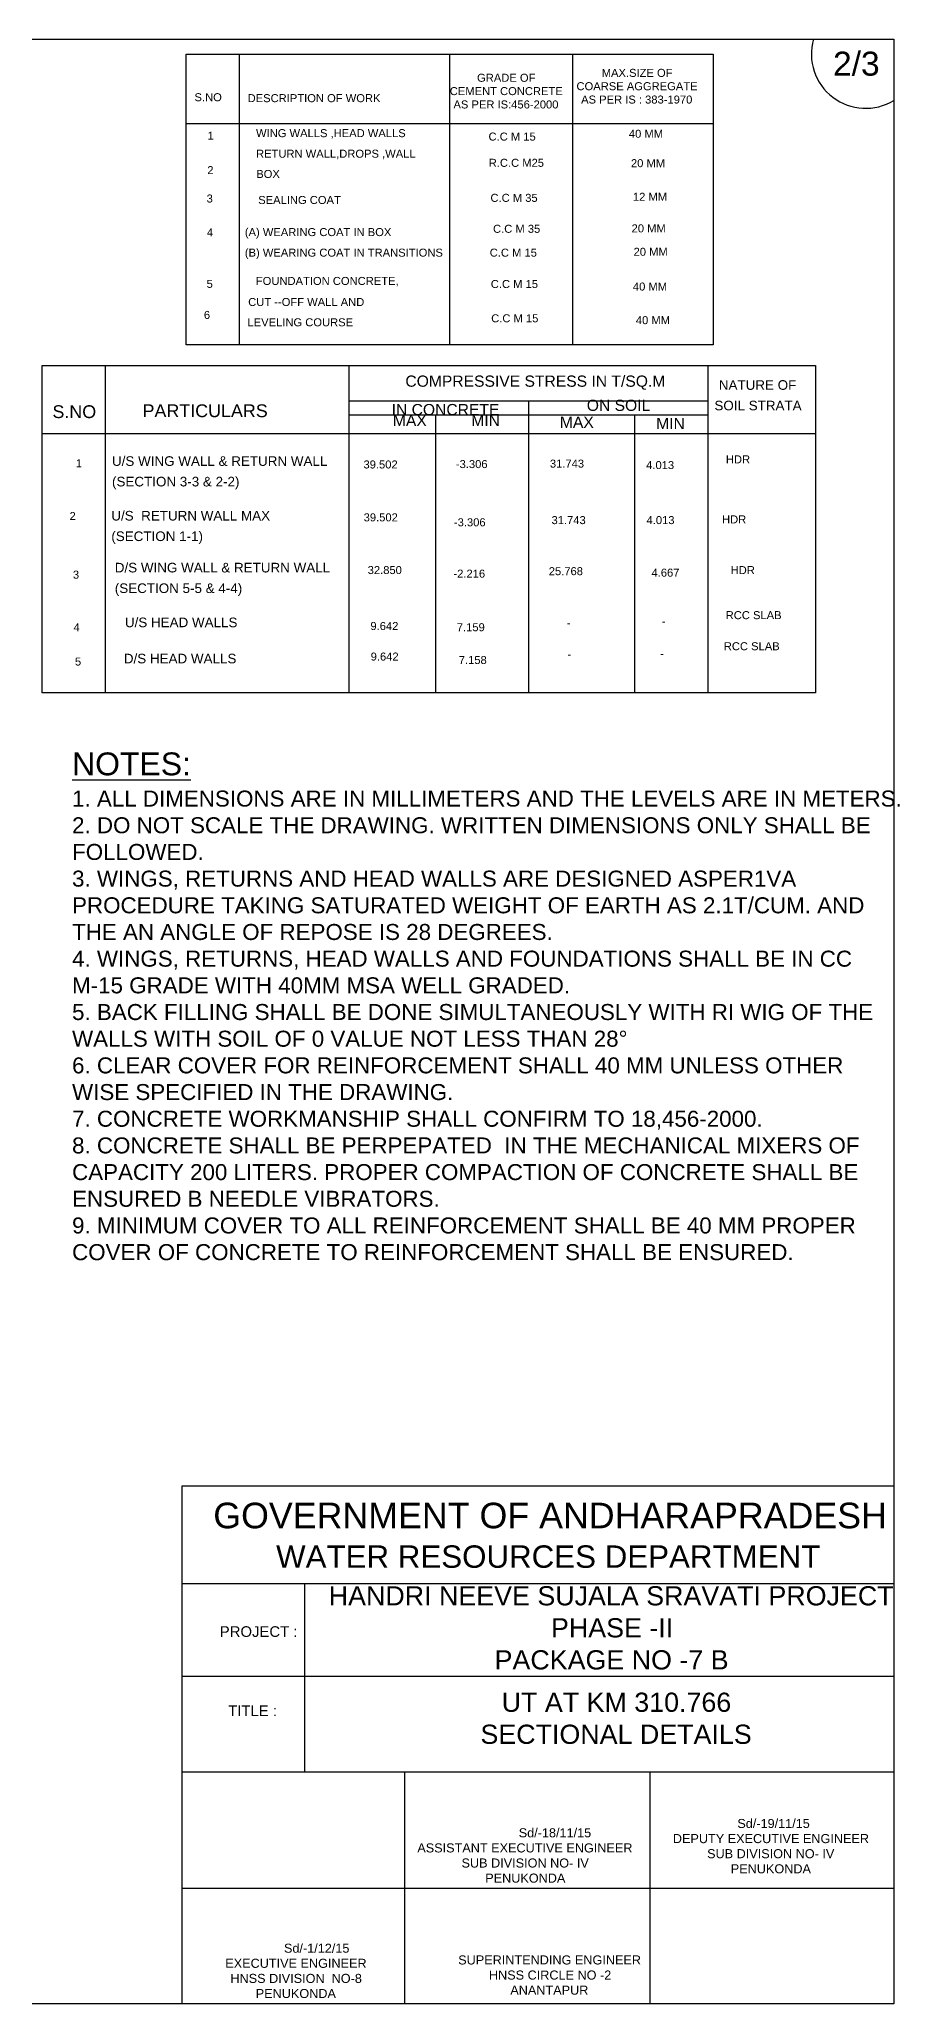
# Model space of a CAD drawing. Header units: feet. Extents: x -53248275 to -53240388, y 22140655 to 22146791.
# Drawn here: x -53243076 to -53240388, y 22140655 to 22146791 of the extents above; entities that cross this region are included whole.
import ezdxf

# ---------------------------------------------------------------- set-up
doc = ezdxf.new("R2010")
doc.units = ezdxf.units.FT
doc.header["$MEASUREMENT"] = 0
doc.layers.add('DIMENSION', color=7, linetype='Continuous')
doc.layers.add('DIMENSION @ 1', color=7, linetype='Continuous')
doc.styles.add('Annotative', font='arial.ttf', dxfattribs={"height": 25})
doc.styles.get("Standard").update_dxf_attribs({"font": 'arial.ttf', "height": 40})

msp = doc.modelspace()

# ---------------------------------------------------------------- linework, layer by layer
at = {"layer": 'DIMENSION', "color": 0}
for points in [[(-53240406.1, 22140654.6), (-53248275.4, 22140654.6), (-53248275.4, 22146791.4), (-53240406.1, 22146791.4)], [(-53242617.4, 22146745.3), (-53240970.4, 22146745.3), (-53240970.4, 22145836.8), (-53242617.4, 22145836.8)], [(-53243067.4, 22145772.8), (-53240650.8, 22145772.8), (-53240650.8, 22144750), (-53243067.4, 22144750)], [(-53242630, 22142272.2), (-53240406.1, 22142272.2), (-53240406.1, 22140654.6), (-53242630, 22140654.6)]]:
    msp.add_lwpolyline(points, close=True, dxfattribs=at)
for points in [[(-53242451.1, 22146745.3), (-53242451.1, 22145836.8)], [(-53241793.9, 22146745.3), (-53241793.9, 22145836.8)], [(-53241410.3, 22146745.3), (-53241410.3, 22145836.8)], [(-53242617.4, 22146528), (-53240970.4, 22146528)], [(-53242870.8, 22145772.8), (-53242870.8, 22144750)], [(-53242108.9, 22145772.8), (-53242108.9, 22144750)], [(-53240986.7, 22145772.8), (-53240986.7, 22144750)], [(-53242108.9, 22145662.2), (-53240986.7, 22145662.2)], [(-53240986.7, 22145617.1), (-53242108.9, 22145617.1)], [(-53241838.2, 22145617.1), (-53241838.2, 22144750)], [(-53241547.8, 22145662.2), (-53241547.8, 22144750)], [(-53241215.3, 22144750), (-53241215.3, 22145617.1)], [(-53243067.4, 22145560.1), (-53240650.8, 22145560.1)], [(-53242630, 22141967.8), (-53240406.1, 22141967.8)], [(-53242247.5, 22141967.8), (-53242247.5, 22141378.7)], [(-53242630, 22141677.8), (-53240406.1, 22141677.8)], [(-53242630, 22141378.7), (-53240406.1, 22141378.7)], [(-53241935.1, 22141378.7), (-53241935.1, 22140654.6)], [(-53241168.9, 22141378.7), (-53241168.9, 22140654.6)], [(-53242630, 22141016), (-53240406.1, 22141016)]]:
    msp.add_lwpolyline(points, dxfattribs=at)
msp.add_arc((-53240494.1, 22146745.4), 169.6, 164.24222, 301.2861, dxfattribs=at)

# ---------------------------------------------------------------- texts
for s, height, p in [('S.NO', 25, (-53242591.1, 22146597.9)), ('DESCRIPTION OF WORK', 25, (-53242425.2, 22146595)), ('1', 25, (-53242550.1, 22146478)), ('WING WALLS ,HEAD WALLS ', 25, (-53242398.9, 22146485.7)), ('RETURN WALL,DROPS ,WALL', 25, (-53242398.9, 22146421.5)), ('2', 25, (-53242551.2, 22146370.1)), ('BOX', 25, (-53242398.2, 22146358.2)), ('3', 25, (-53242553.3, 22146281.5)), ('SEALING COAT ', 25, (-53242392, 22146276.9)), ('4', 25, (-53242552.3, 22146175.8)), ('(A) WEARING COAT IN BOX ', 25, (-53242433.9, 22146176.6)), ('(B) WEARING COAT IN TRANSITIONS ', 25, (-53242433.9, 22146112.4)), ('FOUNDATION CONCRETE,', 25, (-53242399.5, 22146024)), ('5', 25, (-53242553.4, 22146014.9)), ('CUT --OFF WALL AND ', 25, (-53242423.4, 22145958.2)), ('6', 25, (-53242561.9, 22145917.8)), ('LEVELING COURSE ', 25, (-53242425.6, 22145894.8)), ('COMPRESSIVE STRESS IN T/SQ.M', 35, (-53241932.2, 22145706)), ('S.NO', 40, (-53243035, 22145608.1)), ('PARTICULARS ', 40, (-53242753.5, 22145611)), ('IN CONCRETE ', 35, (-53241975.2, 22145617.1)), ('MAX ', 35, (-53241971.3, 22145583)), ('MIN ', 35, (-53241726.4, 22145583)), ('ON SOIL ', 35, (-53241365.4, 22145630.5)), ('MAX ', 35, (-53241449.5, 22145577.6)), ('MIN ', 35, (-53241148.6, 22145573.6)), ('1', 25, (-53242962, 22145454.3)), ('U/S WING WALL & RETURN WALL', 30, (-53242848.9, 22145458.8)), ('(SECTION 3-3 & 2-2)', 30, (-53242848.9, 22145394.6)), ('2', 25, (-53242981.6, 22145289.6)), ('U/S  RETURN WALL MAX', 30, (-53242851, 22145288.1)), ('(SECTION 1-1)', 30, (-53242851, 22145223.9)), ('3', 25, (-53242971.1, 22145106.5)), ('D/S WING WALL & RETURN WALL', 30, (-53242840.2, 22145125.9)), ('(SECTION 5-5 & 4-4)', 30, (-53242840.2, 22145061.6)), ('4', 25, (-53242969, 22144942.3)), ('U/S HEAD WALLS ', 30, (-53242808.6, 22144954.8)), ('5', 25, (-53242964.7, 22144834.9)), ('D/S HEAD WALLS ', 30, (-53242811.9, 22144841.8)), ('PROJECT :', 33.3, (-53242512.2, 22141800.5)), ('TITLE :', 33.3, (-53242485.9, 22141553.1))]:
    msp.add_text(s, height=height, dxfattribs=at).set_placement(p)
at = {"layer": 'DIMENSION', "color": 0, "insert": (-53242973.7, 22144563.5), "char_height": 50, "width": 2576.089, "attachment_point": 1, "style": 'Annotative'}
msp.add_mtext('{\\H1.4286x;\\LNOTES:\\P}1. ALL DIMENSIONS ARE IN MILLIMETERS AND THE LEVELS ARE IN METERS.\\P2. DO NOT SCALE THE DRAWING. WRITTEN DIMENSIONS ONLY SHALL BE FOLLOWED. \\P3. WINGS, RETURNS AND HEAD WALLS ARE DESIGNED ASPER1VA PROCEDURE TAKING SATURATED WEIGHT OF EARTH AS 2.1T/CUM. AND THE AN ANGLE OF REPOSE IS 28 DEGREES. \\P4. WINGS, RETURNS, HEAD WALLS AND FOUNDATIONS SHALL BE IN CC M-15 GRADE WITH 40MM MSA WELL GRADED. \\P5. BACK FILLING SHALL BE DONE SIMULTANEOUSLY WITH RI WIG OF THE WALLS WITH SOIL OF 0 VALUE NOT LESS THAN 28°\\P6. CLEAR COVER FOR REINFORCEMENT SHALL 40 MM UNLESS OTHER WISE SPECIFIED IN THE DRAWING.\\P7. CONCRETE WORKMANSHIP SHALL CONFIRM TO 18,456-2000.\\P8. CONCRETE SHALL BE PERPEPATED  IN THE MECHANICAL MIXERS OF CAPACITY 200 LITERS. PROPER COMPACTION OF CONCRETE SHALL BE ENSURED B NEEDLE VIBRATORS. \\P9. MINIMUM COVER TO ALL REINFORCEMENT SHALL BE 40 MM PROPER COVER OF CONCRETE TO REINFORCEMENT SHALL BE ENSURED.\\P\\P ', dxfattribs=at)
at = {"layer": 'DIMENSION', "color": 0, "attachment_point": 1}
for s, insert, char_height, width in [('\\pi67.972;GOVERNMENT OF ANDHARAPRADESH  \\P\\pi264.31;{\\H0.875x;WATER RESOURCES DEPARTMENT}', (-53242600.5, 22142219.8), 80, 2226.04), ('\\pi91.463;HANDRI NEEVE SUJALA SRAVATI PROJECT  \\P\\pi785.92;PHASE -II \\P\\pi609.71;PACKAGE NO -7 B', (-53242263.2, 22141958.9), 60, 1939.788), ('\\pi201.04;UT AT KM 310.766 \\P\\pi134.74;SECTIONAL DETAILS ', (-53241832.4, 22141626.4), 60, 1109.07), ('\\pi135.89;                 Sd/-18/11/15 \\P\\pi5.7732;ASSISTANT EXECUTIVE ENGINEER  \\P\\pi143.9;SUB DIVISION NO- IV \\P\\pi217.96;PENUKONDA', (-53241900.7, 22141202.7), 28.306, 683.414), ('                   Sd/-19/11/15 \\P\\pi7.2695;DEPUTY EXECUTIVE ENGINEER  \\P\\pi114.21;SUB DIVISION NO- IV \\P\\pi188.26;PENUKONDA', (-53241103.7, 22141231.8), 28.306, 624.022), ('\\pi58.967;            Sd/-1/12/15 \\P\\pi7.3082;EXECUTIVE ENGINEER  \\P\\pi23.334;HNSS DIVISION  NO-8 \\P\\pi102.57;PENUKONDA', (-53242502.3, 22140842.2), 28.306, 452.642), ('\\pi1.1681;SUPERINTENDING ENGINEER \\P\\pi97.12;HNSS CIRCLE NO -2 \\P\\pi163.97;ANANTAPUR ', (-53241768.3, 22140805.5), 28.306, 571.31)]:
    msp.add_mtext(s, dxfattribs=dict(at, insert=insert, char_height=char_height, width=width))
at = {"layer": 'DIMENSION @ 1', "color": 0, "style": 'Annotative'}
for s, height, p in [('2/3', 75, (-53240595.9, 22146677.8)), ('C.C M 15', 25, (-53241672.4, 22146475)), ('40 MM', 25, (-53241233.9, 22146483.8)), ('R.C.C M25', 25, (-53241671.8, 22146393)), ('20 MM', 25, (-53241227.4, 22146391.9)), ('C.C M 35', 25, (-53241666.4, 22146283.6)), ('12 MM', 25, (-53241221.2, 22146286.9)), ('C.C M 35', 25, (-53241658.3, 22146186.9)), ('20 MM', 25, (-53241225.4, 22146188.2)), ('C.C M 15', 25, (-53241668.7, 22146112.4)), ('20 MM', 25, (-53241219.2, 22146115.1)), ('C.C M 15', 25, (-53241665.3, 22146014.4)), ('40 MM', 25, (-53241221.3, 22146006.5)), ('C.C M 15', 25, (-53241664.1, 22145907.3)), ('40 MM', 25, (-53241212.1, 22145901.5)), ('NATURE OF ', 30, (-53240952.8, 22145696.4)), ('SOIL STRATA ', 30, (-53240966.6, 22145632.3)), ('HDR', 25, (-53240930.8, 22145466.6)), ('39.502', 25, (-53242063.2, 22145450.7)), ('-3.306', 25, (-53241774.5, 22145451.9)), ('31.743', 25, (-53241480.7, 22145453.4)), ('4.013', 25, (-53241179.9, 22145448.8)), ('39.502', 25, (-53242062.6, 22145285.4)), ('-3.306', 25, (-53241780.6, 22145270)), ('31.743', 25, (-53241475.6, 22145276.8)), ('4.013', 25, (-53241178.7, 22145276.9)), ('HDR', 25, (-53240942.8, 22145279.1)), ('32.850', 25, (-53242050, 22145120.8)), ('-2.216', 25, (-53241782.1, 22145109.6)), ('25.768', 25, (-53241484.2, 22145117.3)), ('4.667', 25, (-53241163.2, 22145112.7)), ('HDR', 25, (-53240916, 22145120.7)), ('RCC SLAB', 25, (-53240931.4, 22144979.9)), ('9.642', 25, (-53242041.5, 22144946)), ('7.159', 25, (-53241771.5, 22144942.2)), ('-', 25, (-53241427.5, 22144955.8)), ('-', 25, (-53241130.6, 22144960.9)), ('RCC SLAB', 25, (-53240937.3, 22144882.8)), ('9.642', 25, (-53242040.7, 22144850.6)), ('7.158', 25, (-53241765.4, 22144839.8)), ('-', 25, (-53241425.8, 22144858.1)), ('-', 25, (-53241135.8, 22144859.8))]:
    msp.add_text(s, height=height, dxfattribs=at).set_placement(p)
at = {"layer": 'DIMENSION @ 1', "char_height": 25, "attachment_point": 1, "style": 'Annotative'}
for s, insert, width in [('\\pi87.125;GRADE OF  \\P\\pi1.8332;CEMENT CONCRETE \\P\\pi13.378;AS PER IS:456-2000', (-53241795.4, 22146683.7), 353.189), ('\\pi80.73;MAX.SIZE OF  \\P\\pi1.8332;COARSE AGGREGATE \\P\\pi16.32;AS PER IS : 383-1970', (-53241399.4, 22146699), 378.479)]:
    msp.add_mtext(s, dxfattribs=dict(at, insert=insert, width=width))

doc.saveas('drawing.dxf')
